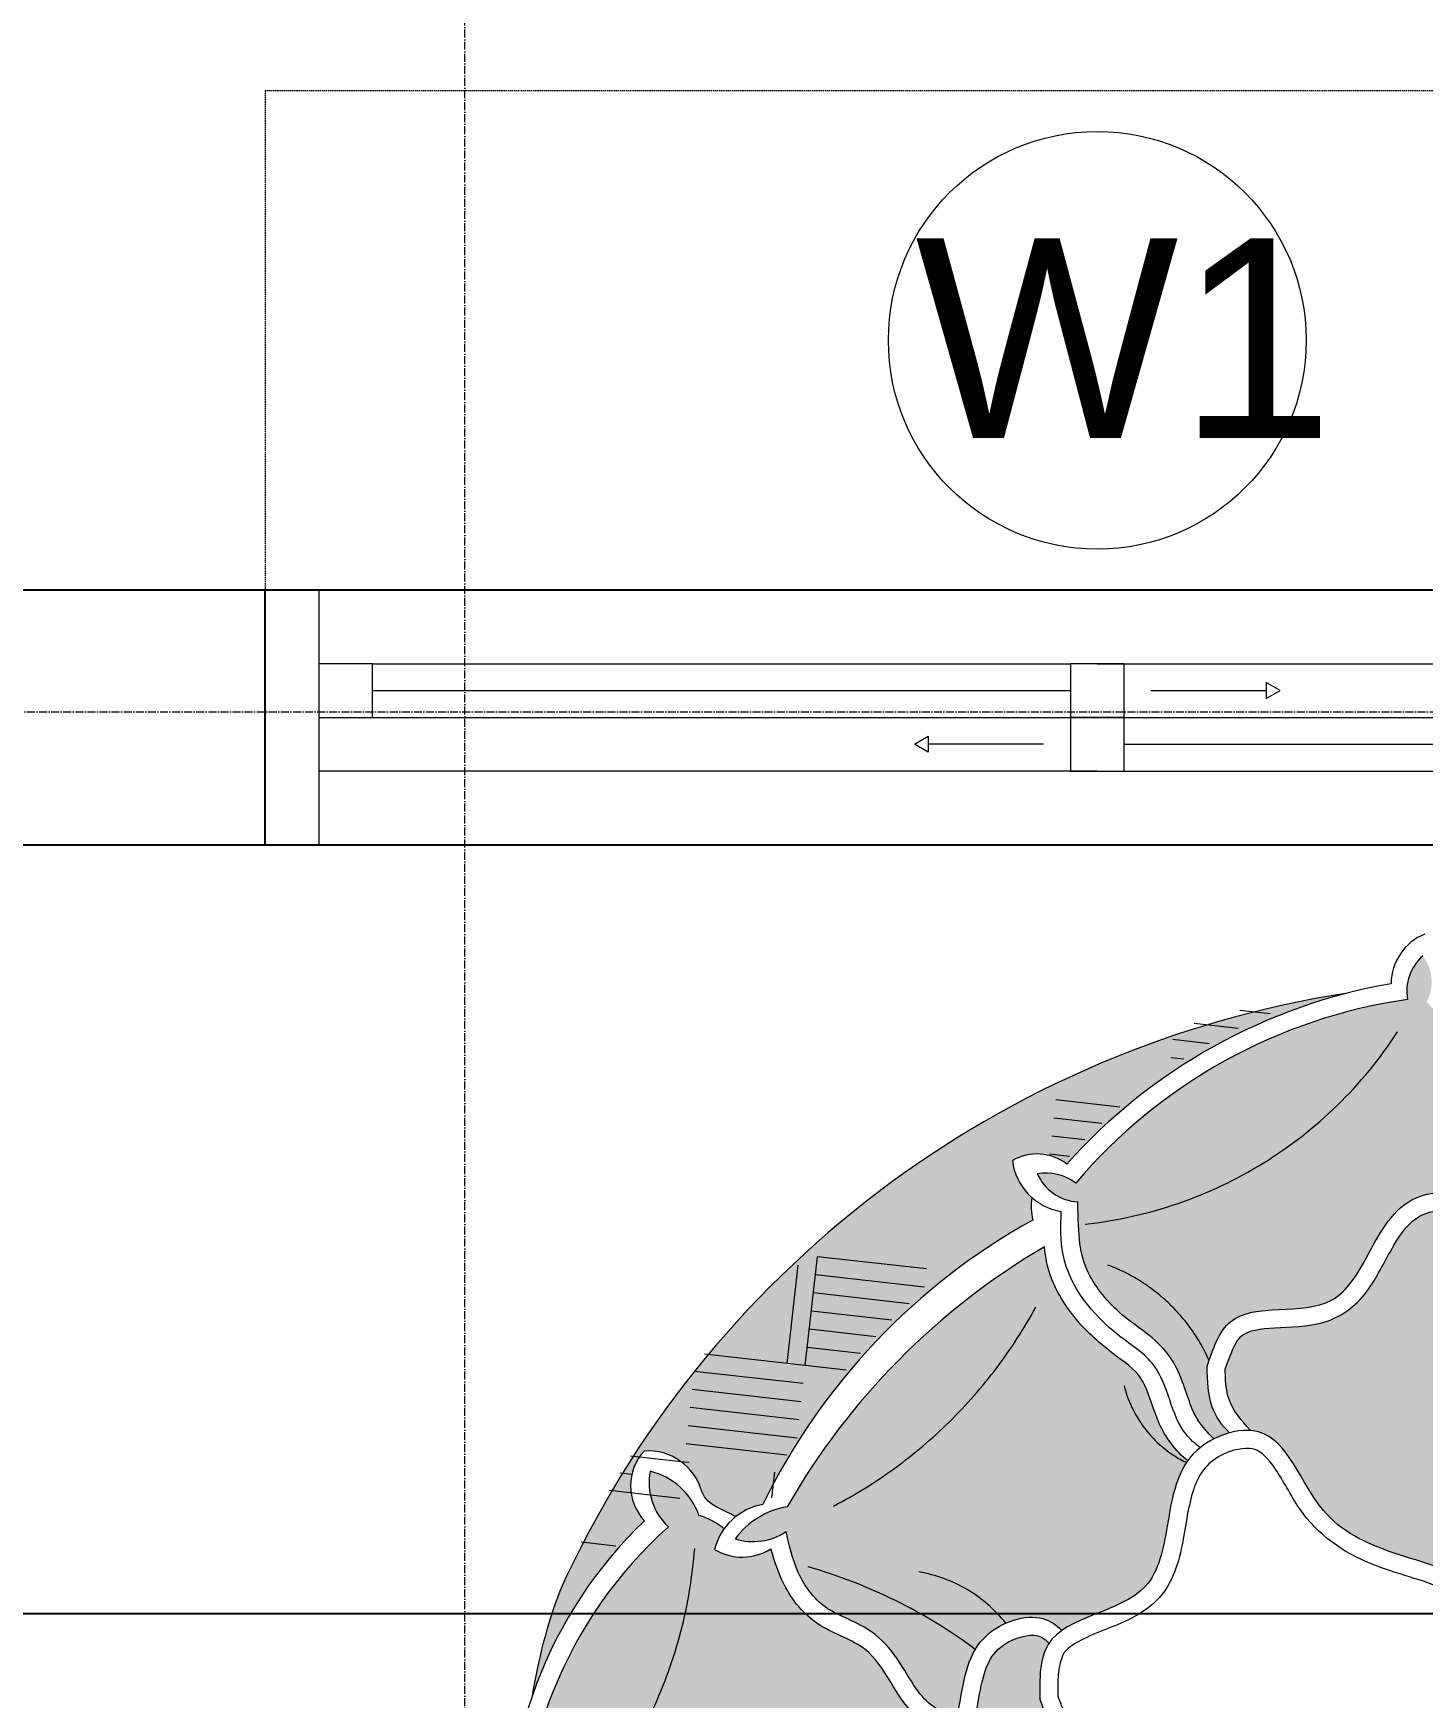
# Model space of a CAD drawing. Header units: millimetres. Extents: x -425671 to 598394, y -194194 to 343585.
# Drawn here: x 49765 to 51017, y 122627 to 124128 of the extents above; entities that cross this region are included whole.
import ezdxf

# ---------------------------------------------------------------- set-up
doc = ezdxf.new("R2010")
doc.units = ezdxf.units.MM
for name, pattern in [('ACAD_ISO10W100', [18, 12, -3, 0, -3]), ('DOT3', [0.06, 0, -0.06]), ('HIDDEN', [9.524999999999999, 6.35, -3.175]), ('HIDDENX2', [19.049999999999997, 12.7, -6.35])]:
    doc.linetypes.add(name, pattern=pattern)
for name, color, linetype, lineweight in [('230mm Wall', 250, 'Continuous', 25), ('Centre line', 30, 'Continuous', 9), ('Furniture', 250, 'Continuous', 5), ('Hidden', 250, 'Continuous', 5), ('S-DIM', 30, 'Continuous', 13), ('TEXT', 30, 'DOT3', 9), ('window', 250, 'Continuous', 13)]:
    doc.layers.add(name, color=color, linetype=linetype, lineweight=lineweight)
doc.styles.get("Standard").update_dxf_attribs({"font": 'arial.ttf'})
doc.dimstyles.new('ISO-25', dxfattribs={"dimtxt": 200, "dimasz": 180, "dimexe": 1.25, "dimexo": 0.625, "dimtad": 1, "dimtxsty": 'Standard', "dimblk": 'DOT', "dimcen": 2.5, "dimadec": 0, "dimazin": 0, "dimtfac": 1, "dimtmove": 0, "dimatfit": 3, "dimfxl": 0, "dimarcsym": 0})

# ---------------------------------------------------------------- blocks, each defined once
blk = doc.blocks.new('Cushion')
at = {"layer": 'Furniture', "ltscale": 0.8}
h = blk.add_hatch(color=256, dxfattribs=at)
h.dxf.hatch_style = 1
h.set_gradient(color1=(223, 171, 93), color2=(215, 143, 80), tint=0.4600000083446503, name='CURVED')
edge = h.paths.add_edge_path()
edge.add_arc((3475801.002543719, 840801.6060762854), 0.05475926233037194, 14.04033281465928, 81.49246440572438, ccw=False)
edge.add_arc((3475801.161771051, 840800.9997789642), 0.6286017344272669, 65.91260383204258, 99.717687765069, ccw=False)
edge.add_arc((3475800.844479252, 840800.5690922079), 1.156901462012611, 60.2631645607645, 117.069407013088)
edge.add_arc((3475800.618272167, 840801.0968125185), 0.5853320513290635, 120.8625154293494, 132.6892271714572)
edge.add_arc((3475800.483668489, 840801.1159253768), 0.4876586753937209, 95.05759937242073, 122.53416636815129, ccw=False)
edge.add_arc((3475800.497410665, 840801.6064224836), 0.05693021137694697, 98.72374629586261, 184.7730301609984, ccw=False)
edge.add_arc((3475800.453817004, 840801.611648909), 0.06186875322062948, -23.11690220970462, 55.59413651770069, ccw=False)
edge.add_spline(control_points=[(3475800.51071805, 840801.5873587144), (3475800.505630242, 840801.568963396), (3475800.516952032, 840801.5590330862), (3475800.522443588, 840801.5421258505)], knot_values=[0.5387524043615451, 0.5387524043615451, 0.5387524043615451, 0.5387524043615451, 0.5525614189464141, 0.5525614189464141, 0.5525614189464141, 0.5525614189464141], degree=3, periodic=0)
edge.add_arc((3475800.522567112, 840801.4753508716), 0.06677509281342871, 60.981880689497075, 90.10598851756703, ccw=False)
edge.add_arc((3475800.866365477, 840800.8827523818), 0.7216394452216389, 80.3560051611679, 115.5644876561517, ccw=False)
edge.add_arc((3475801.04252183, 840801.569542784), 0.06051170028620079, 132.0500150656936, 155.9603112192336, ccw=False)
edge.add_arc((3475801.06661107, 840801.6259535883), 0.06563005480333979, 148.5124885010452, 190.0715202297517, ccw=False)
at = {"layer": 'Furniture', "lineweight": 5, "ltscale": 0.8}
h = blk.add_hatch(dxfattribs=at)
h.set_pattern_fill('AR-PARQ1,_O', color=256, scale=0.0004, angle=45)
h.set_pattern_definition([(135, (3476261.326817591, 840878.8301373713), (-0.1724209175245278, 1.387778780781446e-17), [0.12192, -0.12192]), (135, (3476261.341186, 840878.8445057814), (-0.1724209175245278, 1.387778780781446e-17), [0.12192, -0.12192]), (135, (3476261.35555441, 840878.8588741913), (-0.1724209175245278, 1.387778780781446e-17), [0.12192, -0.12192]), (135, (3476261.36992282, 840878.8732426006), (-0.1724209175245278, 1.387778780781446e-17), [0.12192, -0.12192]), (135, (3476261.384291229, 840878.8876110108), (-0.1724209175245278, 1.387778780781446e-17), [0.12192, -0.12192]), (135, (3476261.39865964, 840878.9019794207), (-0.1724209175245278, 1.387778780781446e-17), [0.12192, -0.12192]), (135, (3476261.413028049, 840878.9163478304), (-0.1724209175245278, 1.387778780781446e-17), [0.12192, -0.12192]), (44.99999999999997, (3476261.240607132, 840878.9163478306), (0.1724209175245278, -1.387778780781446e-17), [0.12192, -0.12192]), (44.99999999999997, (3476261.226238722, 840878.9307162402), (0.1724209175245278, -1.387778780781446e-17), [0.12192, -0.12192]), (44.99999999999997, (3476261.211870312, 840878.9450846501), (0.1724209175245278, -1.387778780781446e-17), [0.12192, -0.12192]), (44.99999999999997, (3476261.197501902, 840878.9594530598), (0.1724209175245278, -1.387778780781446e-17), [0.12192, -0.12192]), (44.99999999999997, (3476261.183133492, 840878.9738214698), (0.1724209175245278, -1.387778780781446e-17), [0.12192, -0.12192]), (44.99999999999997, (3476261.168765083, 840878.9881898793), (0.1724209175245278, -1.387778780781446e-17), [0.12192, -0.12192]), (44.99999999999997, (3476261.154396673, 840879.002558289), (0.1724209175245278, -1.387778780781446e-17), [0.12192, -0.12192])])
edge = h.paths.add_edge_path()
edge.add_arc((3475801.002543719, 840801.6060762854), 0.05475926233037194, 14.04033281465928, 81.49246440572438, ccw=False)
edge.add_arc((3475801.161771051, 840800.9997789642), 0.6286017344272669, 65.91260383204258, 99.717687765069, ccw=False)
edge.add_arc((3475800.844479252, 840800.5690922079), 1.156901462012611, 60.2631645607645, 117.069407013088)
edge.add_arc((3475800.618272167, 840801.0968125185), 0.5853320513290635, 120.8625154293494, 132.6892271714572)
edge.add_arc((3475800.483668489, 840801.1159253768), 0.4876586753937209, 95.05759937242073, 122.53416636815129, ccw=False)
edge.add_arc((3475800.497410665, 840801.6064224836), 0.05693021137694697, 98.72374629586261, 184.7730301609984, ccw=False)
edge.add_arc((3475800.453817004, 840801.611648909), 0.06186875322062948, -23.11690220970462, 55.59413651770069, ccw=False)
edge.add_spline(control_points=[(3475800.51071805, 840801.5873587144), (3475800.505630242, 840801.568963396), (3475800.516952032, 840801.5590330862), (3475800.522443588, 840801.5421258505)], knot_values=[0.5387524043615451, 0.5387524043615451, 0.5387524043615451, 0.5387524043615451, 0.5525614189464141, 0.5525614189464141, 0.5525614189464141, 0.5525614189464141], degree=3, periodic=0)
edge.add_arc((3475800.522567112, 840801.4753508716), 0.06677509281342871, 60.981880689497075, 90.10598851756703, ccw=False)
edge.add_arc((3475800.866365477, 840800.8827523818), 0.7216394452216389, 80.3560051611679, 115.5644876561517, ccw=False)
edge.add_arc((3475801.04252183, 840801.569542784), 0.06051170028620079, 132.0500150656936, 155.9603112192336, ccw=False)
edge.add_arc((3475801.06661107, 840801.6259535883), 0.06563005480333979, 148.5124885010452, 190.0715202297517, ccw=False)
at = {"layer": 'Furniture', "ltscale": 0.8}
h = blk.add_hatch(color=256, dxfattribs=at)
h.dxf.hatch_style = 1
h.set_gradient(color1=(77, 60, 50), color2=(142, 111, 93), one_color=1, tint=0.4600000083446503, name='CURVED')
edge = h.paths.add_edge_path()
edge.add_spline(control_points=[(3475800.559640361, 840801.2009827807), (3475800.551204697, 840801.214398616), (3475800.529357794, 840801.2568964245), (3475800.55842976, 840801.3276591129), (3475800.51579085, 840801.386845068), (3475800.512911313, 840801.4427150446), (3475800.525456636, 840801.4752421036), (3475800.531058925, 840801.4897675173)], knot_values=[0.1462444638288146, 0.1462444638288146, 0.1462444638288146, 0.1462444638288146, 0.1926154791283355, 0.2862306314325767, 0.3416111765052143, 0.3992378454706924, 0.4457364418264175, 0.4457364418264175, 0.4457364418264175, 0.4457364418264175], degree=3, periodic=0)
edge.add_arc((3475800.537473375, 840801.5487741906), 0.05935429773899896, 200.2524235055313, 263.79589838634854, ccw=False)
edge.add_arc((3475800.522567112, 840801.4753508716), 0.06677509281342872, 105.91785811707209, 127.6390574708675, ccw=False)
edge.add_arc((3475800.425126724, 840801.5230151085), 0.08083906380618444, 11.81386905519904, 34.42072398960497)
edge.add_arc((3475800.419806746, 840801.5939266573), 0.07629251035050573, 340.6998017613926, 398.0538043213407)
edge.add_arc((3475800.524264951, 840801.5896110007), 0.06786678005625478, 130.841799778553, 188.2794386242647)
edge.add_arc((3475800.485013448, 840801.0894876472), 0.4911440010406521, 93.25743310273894, 145.7698950610564)
edge.add_arc((3475800.043218736, 840801.3202547703), 0.05785663047686292, 51.86911000421443, 118.3060316580145)
edge.add_arc((3475800.056895692, 840801.3811636845), 0.04230319669103837, 193.6321713034621, 286.3829050451987)
edge.add_spline(control_points=[(3475800.068827529, 840801.3405780745), (3475800.074385682, 840801.3316279731), (3475800.072768281, 840801.3257150428), (3475800.076214078, 840801.3104960492), (3475800.079755384, 840801.3002681726), (3475800.08766319, 840801.2902092702), (3475800.094796819, 840801.2872942184), (3475800.120335574, 840801.2779491242), (3475800.138330506, 840801.2703469034), (3475800.160586034, 840801.2379396319), (3475800.161798081, 840801.2181457835), (3475800.16958735, 840801.1635111127), (3475800.18236208, 840801.1399309149), (3475800.218653181, 840801.1139772227), (3475800.233918742, 840801.1065403157), (3475800.26371323, 840801.083755936), (3475800.275424242, 840801.0656170906), (3475800.29464692, 840801.0368402167), (3475800.304462502, 840801.0162394689), (3475800.328324855, 840800.9935467886)], knot_values=[0.004961123717087179, 0.004961123717087179, 0.004961123717087179, 0.004961123717087179, 0.01171791624914237, 0.01171791624914237, 0.05006691935922963, 0.05006691935922963, 0.0884159224693169, 0.0884159224693169, 0.1267649255794042, 0.1267649255794042, 0.1745773397086596, 0.1745773397086596, 0.280037769056249, 0.280037769056249, 0.3285810830654592, 0.3285810830654592, 0.3771243970746693, 0.3771243970746693, 0.4415783000970779, 0.4415783000970779, 0.4415783000970779, 0.4415783000970779], degree=3, periodic=0)
edge.add_arc((3475800.374059338, 840800.9540978816), 0.0603975096817177, 139.2201354073513, 193.1806797062916)
edge.add_arc((3475800.282059317, 840800.9990013358), 0.06741383814378753, 299.4975292035882, 354.3869349230349)
edge.add_arc((3475800.284438762, 840801.3159881771), 0.329987762095256, 281.3090873459302, 295.1025908519097)
edge.add_spline(control_points=[(3475800.424432893, 840801.0171678851), (3475800.40120892, 840801.0519411669), (3475800.353770667, 840801.0966685107), (3475800.371699605, 840801.1514406411), (3475800.376665241, 840801.1666104455), (3475800.389428317, 840801.1828213609), (3475800.428242609, 840801.2321210136), (3475800.507843087, 840801.1750107128), (3475800.550829523, 840801.1951917023), (3475800.559640361, 840801.2009827807)], knot_values=[0.9242094147595004, 0.9242094147595004, 0.9242094147595004, 0.9242094147595004, 1.008845244444202, 1.041265284754813, 1.041265284754813, 1.041265284754813, 1.081052023990671, 1.162262302569748, 1.184359112055819, 1.184359112055819, 1.184359112055819, 1.184359112055819], degree=3, periodic=0)
h = blk.add_hatch(color=256, dxfattribs=at)
h.dxf.hatch_style = 1
h.set_gradient(color1=(77, 60, 50), color2=(142, 111, 93), one_color=1, tint=0.4600000083446503, name='CURVED')
edge = h.paths.add_edge_path()
edge.add_spline(control_points=[(3475801.390086192, 840801.0827773354), (3475801.388752268, 840801.1159213816), (3475801.394696753, 840801.1461448034), (3475801.422276864, 840801.1994542375), (3475801.440346701, 840801.2204885174), (3475801.455485809, 840801.2549332521), (3475801.455209413, 840801.2671895089), (3475801.449754991, 840801.3025506573), (3475801.445436556, 840801.3214787288), (3475801.454695135, 840801.3632980112), (3475801.466346774, 840801.3780853846), (3475801.479259502, 840801.4039957464), (3475801.483455273, 840801.4177273038), (3475801.487972211, 840801.4522137396), (3475801.484902802, 840801.474393816), (3475801.481254885, 840801.5109266919)], knot_values=[0, 0, 0, 0, 0.08432104486922591, 0.08432104486922591, 0.1624932106821882, 0.1624932106821882, 0.2207499946686446, 0.2207499946686446, 0.2696193115575117, 0.2696193115575117, 0.3184886284463787, 0.3184886284463787, 0.3673579453352457, 0.3673579453352457, 0.4403114748022433, 0.4403114748022433, 0.4403114748022433, 0.4403114748022433], degree=3, periodic=0)
edge.add_arc((3475801.462407013, 840801.554349172), 0.04733660374845441, 293.4636364589771, 359.358628125297)
edge.add_arc((3475801.512659845, 840801.5008864615), 0.05301326750244204, 93.1566085670992, 151.2374744913085)
edge.add_arc((3475801.165672088, 840801.0133016161), 0.5946214043578574, 59.64281416004614, 101.2080632170473)
edge.add_arc((3475800.996970759, 840801.5832974251), 0.05475926233040732, 14.04033281471698, 61.38968960417364)
edge.add_arc((3475801.073499857, 840801.6178970378), 0.0520806075788276, 165.0069286401582, 228.4912697424119)
edge.add_spline(control_points=[(3475801.038984259, 840801.5788962276), (3475801.015735868, 840801.5485163408), (3475801.003505892, 840801.5316964078), (3475800.994976954, 840801.4913408001), (3475800.995412296, 840801.470520978), (3475801.002784242, 840801.4295052101), (3475801.013328874, 840801.4078197823), (3475801.010083752, 840801.3583200362), (3475801.001498735, 840801.3402178129), (3475800.991604053, 840801.3092739187), (3475800.990618257, 840801.2995974154), (3475800.992898461, 840801.2782394689)], knot_values=[0.1519709534746062, 0.1519709534746062, 0.1519709534746062, 0.1519709534746062, 0.2315709567273943, 0.2315709567273943, 0.2972059098634805, 0.2972059098634805, 0.3628408629995667, 0.3628408629995667, 0.4150050387248703, 0.4150050387248703, 0.4671692144501738, 0.4671692144501738, 0.4671692144501738, 0.4671692144501738], degree=3, periodic=0)
edge.add_spline(control_points=[(3475800.992898461, 840801.2782394689), (3475800.999037121, 840801.2769685368), (3475801.005082661, 840801.2750683835), (3475801.010739855, 840801.2726125481)], knot_values=[0.3708721604774573, 0.3708721604774573, 0.3708721604774573, 0.3708721604774573, 0.3882284884874654, 0.3882284884874654, 0.3882284884874654, 0.3882284884874654], degree=3, periodic=0)
edge.add_spline(control_points=[(3475801.010739855, 840801.2726125481), (3475801.009345858, 840801.2844265526), (3475801.010456363, 840801.3102371899), (3475801.027715675, 840801.3331702221), (3475801.037313959, 840801.3459237881), (3475801.039287492, 840801.3472027904), (3475801.041261025, 840801.3484817926), (3475801.04323383, 840801.3497445319)], knot_values=[1.389174740392612, 1.389174740392612, 1.389174740392612, 1.389174740392612, 1.425744671245102, 1.471562104562005, 1.471562104562005, 1.471562104562005, 1.477971220175186, 1.477971220175186, 1.477971220175186, 1.477971220175186], degree=3, periodic=0)
edge.add_spline(control_points=[(3475801.04323383, 840801.3497445319), (3475801.058568815, 840801.3595600423), (3475801.109086076, 840801.3887414428), (3475801.173737403, 840801.2981110148), (3475801.261199489, 840801.3337888924), (3475801.329903829, 840801.3642188278), (3475801.414325803, 840801.2961890968), (3475801.340989979, 840801.2147176036), (3475801.351016144, 840801.1370059687), (3475801.363554531, 840801.0963539599), (3475801.367041041, 840801.0816394753)], knot_values=[1.477971220175186, 1.477971220175186, 1.477971220175186, 1.477971220175186, 1.527790482268245, 1.642560435907896, 1.707772101382381, 1.79039158666113, 1.855536491429625, 1.959045647712635, 2.0398593051936, 2.085151422530728, 2.085151422530728, 2.085151422530728, 2.085151422530728], degree=3, periodic=0)
edge.add_arc((3475801.423402024, 840801.1017150867), 0.05982967952676049, 199.6057453907655, 245.1968286576425)
edge.add_arc((3475801.377730112, 840801.0612661404), 0.02480734225613633, 326.0289397177536, 420.1268396404238)
h = blk.add_hatch(color=256, dxfattribs=at)
h.dxf.hatch_style = 1
h.set_gradient(color1=(77, 60, 50), color2=(142, 111, 93), one_color=1, tint=0.4600000083446503, name='CURVED')
edge = h.paths.add_edge_path()
edge.add_spline(control_points=[(3475800.955013493, 840801.2772392591), (3475800.951344015, 840801.2935364067), (3475800.9517671, 840801.3134425846), (3475800.960838977, 840801.34613663), (3475800.967217165, 840801.3606256775), (3475800.973095755, 840801.3859794666), (3475800.971363725, 840801.3958571706), (3475800.962877269, 840801.4278389896), (3475800.958123544, 840801.4475127851), (3475800.955267558, 840801.4858021002), (3475800.956337714, 840801.5052731812), (3475800.964692641, 840801.5379144751), (3475800.971056851, 840801.5509175847), (3475800.978564832, 840801.562842974)], knot_values=[0.1537753461697402, 0.1537753461697402, 0.1537753461697402, 0.1537753461697402, 0.1972231482553457, 0.1972231482553457, 0.2424753430360853, 0.2424753430360853, 0.2926655917943811, 0.2926655917943811, 0.3428558405526769, 0.3428558405526769, 0.3930460893109727, 0.3930460893109727, 0.430295518524493, 0.430295518524493, 0.430295518524493, 0.430295518524493], degree=3, periodic=0)
edge.add_arc((3475800.866344569, 840800.7802838257), 0.7905644870383763, 81.83932671113574, 111.6622108702561)
edge.add_arc((3475800.531058114, 840801.4373087676), 0.08903559122952272, 60.78123547934229, 105.6202418435659)
edge.add_arc((3475800.562395909, 840801.5607394963), 0.06692837083849024, 214.2663936130166, 264.7819495548185)
edge.add_spline(control_points=[(3475800.556309021, 840801.4940884905), (3475800.545293718, 840801.4710964726), (3475800.541201128, 840801.460351852), (3475800.534423413, 840801.4336200834), (3475800.534073051, 840801.4169288139), (3475800.542067931, 840801.3861930321), (3475800.553488041, 840801.3712057691), (3475800.569824314, 840801.3203440182), (3475800.562369746, 840801.2904496391), (3475800.558989353, 840801.2467008592), (3475800.564008046, 840801.2319535045), (3475800.575638889, 840801.2131249225)], knot_values=[0.1481141665251109, 0.1481141665251109, 0.1481141665251109, 0.1481141665251109, 0.1848446663927666, 0.1848446663927666, 0.2433534911065915, 0.2433534911065915, 0.3018623158204164, 0.3018623158204164, 0.3747342301715652, 0.3747342301715652, 0.4457364418264176, 0.4457364418264176, 0.4457364418264176, 0.4457364418264176], degree=3, periodic=0)
edge.add_spline(control_points=[(3475800.575638889, 840801.2131249225), (3475800.579596418, 840801.2164557434), (3475800.60015696, 840801.2347133325), (3475800.620229841, 840801.2531015025), (3475800.639304322, 840801.2603391712)], knot_values=[1.198047293242864, 1.198047293242864, 1.198047293242864, 1.198047293242864, 1.208405542606401, 1.252499453664132, 1.252499453664132, 1.252499453664132, 1.252499453664132], degree=3, periodic=0)
edge.add_spline(control_points=[(3475800.639304322, 840801.2603391712), (3475800.645519291, 840801.2626973952), (3475800.659653499, 840801.2660513315), (3475800.675708346, 840801.2643206223), (3475800.684013409, 840801.2621360843)], knot_values=[1.252499453664132, 1.252499453664132, 1.252499453664132, 1.252499453664132, 1.266866413267847, 1.283671504577755, 1.283671504577755, 1.283671504577755, 1.283671504577755], degree=3, periodic=0)
edge.add_arc((3475800.527628522, 840801.2623955162), 0.1563851020701514, 359.9049503660534, 401.9872124958252)
edge.add_arc((3475800.527628522, 840801.2623955162), 0.1563851020701513, -0.09504963134327227, 41.98721250059532, ccw=False)
edge.add_spline(control_points=[(3475800.684013409, 840801.2621360843), (3475800.698488952, 840801.2583284831), (3475800.720928072, 840801.2455966858), (3475800.726923193, 840801.2255760073), (3475800.727756689, 840801.2167701431)], knot_values=[1.283671504577755, 1.283671504577755, 1.283671504577755, 1.283671504577755, 1.312962413976038, 1.332678656331056, 1.332678656331056, 1.332678656331056, 1.332678656331056], degree=3, periodic=0)
edge.add_spline(control_points=[(3475800.727756689, 840801.2167701431), (3475800.760102184, 840801.2148315852), (3475800.825782002, 840801.1767460298), (3475800.892510926, 840801.234817079), (3475800.930028388, 840801.2692401789), (3475800.952656489, 840801.2765215398)], knot_values=[0.08548485507635982, 0.08548485507635982, 0.08548485507635982, 0.08548485507635982, 0.1873967493021921, 0.2588620906907049, 0.331405317174833, 0.331405317174833, 0.331405317174833, 0.331405317174833], degree=3, periodic=0)
edge.add_spline(control_points=[(3475800.952656489, 840801.2765215398), (3475800.953437657, 840801.2767729067), (3475800.954223268, 840801.277012286), (3475800.955013493, 840801.2772392591)], knot_values=[0.331405317174833, 0.331405317174833, 0.331405317174833, 0.331405317174833, 0.3339096543821679, 0.3339096543821679, 0.3339096543821679, 0.3339096543821679], degree=3, periodic=0)
h = blk.add_hatch(color=256, dxfattribs=at)
h.dxf.hatch_style = 1
h.set_gradient(color1=(77, 60, 50), color2=(111, 87, 73), one_color=1, tint=0.3600000143051147, name='INVCURVED')
edge = h.paths.add_edge_path()
edge.add_spline(control_points=[(3475801.115881786, 840800.9766605895), (3475801.150910298, 840800.9882193045), (3475801.18730709, 840800.9930073925), (3475801.24791638, 840800.9827760155), (3475801.270838085, 840800.9760904182), (3475801.308765732, 840800.9713641177), (3475801.320577223, 840800.9726485789), (3475801.339260564, 840800.9887897783), (3475801.348511307, 840801.0075248652), (3475801.355127932, 840801.0482907917), (3475801.349466165, 840801.071094122), (3475801.336814013, 840801.117347035), (3475801.330724575, 840801.139213022), (3475801.327850853, 840801.1860288378), (3475801.333208528, 840801.2123363469), (3475801.351212081, 840801.2506342754), (3475801.359705449, 840801.2652887325), (3475801.368348559, 840801.2889680763), (3475801.368958669, 840801.2950166486), (3475801.360373421, 840801.3117701723), (3475801.345705554, 840801.3237393689), (3475801.315969682, 840801.3330119262), (3475801.298434451, 840801.327906869), (3475801.260364964, 840801.3122968199), (3475801.243429081, 840801.3040138321), (3475801.205232464, 840801.2948693901), (3475801.181932942, 840801.2969821846), (3475801.145968923, 840801.3149381405), (3475801.131110376, 840801.3274100474), (3475801.104616589, 840801.3451305206), (3475801.095173642, 840801.349276966), (3475801.079512439, 840801.3477412602), (3475801.066077318, 840801.3406992453), (3475801.051165387, 840801.3310657722)], knot_values=[1.474808282731921, 1.474808282731921, 1.474808282731921, 1.474808282731921, 1.573492563864215, 1.573492563864215, 1.635400736799075, 1.635400736799075, 1.697308909733935, 1.697308909733935, 1.759217082668795, 1.759217082668795, 1.840554113775205, 1.840554113775205, 1.902467140719891, 1.902467140719891, 1.964380167664576, 1.964380167664576, 2.010289586310198, 2.010289586310198, 2.05619900495582, 2.05619900495582, 2.111087303520548, 2.111087303520548, 2.18295138069324, 2.18295138069324, 2.232289284667198, 2.232289284667198, 2.281627188641155, 2.281627188641155, 2.330857829014999, 2.330857829014999, 2.380088469388843, 2.380088469388843, 2.429319109762687, 2.429319109762687, 2.429319109762687, 2.429319109762687], degree=3, periodic=0)
edge.add_spline(control_points=[(3475801.051165387, 840801.3310657722), (3475801.04856688, 840801.3276016577), (3475801.046084154, 840801.3242465813), (3475801.031957869, 840801.3040177681), (3475801.02851097, 840801.2926780337), (3475801.030602063, 840801.2599957914)], knot_values=[1.389174740392612, 1.389174740392612, 1.389174740392612, 1.389174740392612, 1.401839266265747, 1.401839266265747, 1.468141547899059, 1.468141547899059, 1.468141547899059, 1.468141547899059], degree=3, periodic=0)
edge.add_spline(control_points=[(3475801.030602063, 840801.2599957914), (3475801.032825319, 840801.2579293689), (3475801.058815346, 840801.2292219226), (3475801.022290711, 840801.1438054943), (3475801.06668484, 840801.053550312), (3475801.105312503, 840801.005933647), (3475801.115881786, 840800.9766605895)], knot_values=[0.4113764781072309, 0.4113764781072309, 0.4113764781072309, 0.4113764781072309, 0.420796807477285, 0.5342322969219699, 0.6227958319691245, 0.7155453555384577, 0.7155453555384577, 0.7155453555384577, 0.7155453555384577], degree=3, periodic=0)
h = blk.add_hatch(color=256, dxfattribs=at)
h.dxf.hatch_style = 1
h.set_gradient(color1=(77, 60, 50), color2=(111, 87, 73), one_color=1, tint=0.3600000143051147, name='INVCURVED')
edge = h.paths.add_edge_path()
edge.add_spline(control_points=[(3475800.733817163, 840800.8940771912), (3475800.736394031, 840800.9196258668), (3475800.746956127, 840801.0039703065), (3475800.630863342, 840801.0806934095), (3475800.655447818, 840801.1557979241), (3475800.660889651, 840801.1724224846), (3475800.674876682, 840801.1901879963), (3475800.689250561, 840801.20844486), (3475800.707190182, 840801.2144892492), (3475800.70767552, 840801.2146433013)], knot_values=[1.311946560192693, 1.311946560192693, 1.311946560192693, 1.311946560192693, 1.385843614276932, 1.562470900290952, 1.612682139180704, 1.612682139180704, 1.612682139180704, 1.674302712421114, 1.676006992712969, 1.676006992712969, 1.676006992712969, 1.676006992712969], degree=3, periodic=0)
edge.add_spline(control_points=[(3475800.70767552, 840801.2146433013), (3475800.706822111, 840801.2238618686), (3475800.705129831, 840801.2275994404), (3475800.692600136, 840801.2389470182), (3475800.676021258, 840801.2449881344), (3475800.64398463, 840801.2446680105), (3475800.628293783, 840801.2329275548), (3475800.595941235, 840801.2043158022), (3475800.582559751, 840801.1912109718), (3475800.549050664, 840801.1712919788), (3475800.526360804, 840801.1670182726), (3475800.487463752, 840801.1730753483), (3475800.469731127, 840801.1799230552), (3475800.439723774, 840801.1877271777), (3475800.430028832, 840801.188449766), (3475800.415722372, 840801.1816945466), (3475800.405420306, 840801.1707585976), (3475800.394572579, 840801.1570213913)], knot_values=[1.043562253823318, 1.043562253823318, 1.043562253823318, 1.043562253823318, 1.068087812767535, 1.068087812767535, 1.104970279301436, 1.104970279301436, 1.159113100164682, 1.159113100164682, 1.193504828941188, 1.193504828941188, 1.227896557717693, 1.227896557717693, 1.262242800334975, 1.262242800334975, 1.296589042952257, 1.296589042952257, 1.330935285569539, 1.330935285569539, 1.330935285569539, 1.330935285569539], degree=3, periodic=0)
edge.add_spline(control_points=[(3475800.394572579, 840801.1570213913), (3475800.390576835, 840801.1447489528), (3475800.387422628, 840801.1336565644), (3475800.385936584, 840801.1101004091), (3475800.392338423, 840801.0962084039), (3475800.415163884, 840801.0624175998), (3475800.430562642, 840801.0446850329), (3475800.456383882, 840801.004518178), (3475800.465390676, 840800.979511729), (3475800.466961646, 840800.9175886335), (3475800.457666315, 840800.8818314467), (3475800.465819132, 840800.8410870252), (3475800.471409257, 840800.8300789332), (3475800.491234926, 840800.8115413288), (3475800.502043242, 840800.8068873616), (3475800.522281518, 840800.8085924356), (3475800.538064262, 840800.8179457145), (3475800.579430554, 840800.849346915), (3475800.606623405, 840800.8690766605), (3475800.666035271, 840800.8888616934), (3475800.701425047, 840800.8899721176), (3475800.733817163, 840800.8940771912)], knot_values=[0.5693516790064053, 0.5693516790064053, 0.5693516790064053, 0.5693516790064053, 0.5960604497466027, 0.5960604497466027, 0.6422022634816896, 0.6422022634816896, 0.6867241040971825, 0.6867241040971825, 0.7312459447126755, 0.7312459447126755, 0.8036634649339622, 0.8036634649339622, 0.8394215891768191, 0.8394215891768191, 0.8751797134196759, 0.8751797134196759, 0.9183787403964943, 0.9183787403964943, 0.9786118336452262, 0.9786118336452262, 1.038844926893958, 1.038844926893958, 1.038844926893958, 1.038844926893958], degree=3, periodic=0)
h = blk.add_hatch(color=256, dxfattribs=at)
h.dxf.hatch_style = 1
h.set_gradient(color1=(7, 8, 7), color2=(0, 0, 0), one_color=1, name='INVCURVED')
edge = h.paths.add_edge_path()
edge.add_spline(control_points=[(3475801.450238212, 840801.202267328), (3475801.441502284, 840801.1889568685), (3475801.416847625, 840801.1539833032), (3475801.408189881, 840801.111137766), (3475801.40268416, 840801.0838909928)], knot_values=[0, 0, 0, 0, 0.04685953863704084, 0.1287103344603137, 0.1287103344603137, 0.1287103344603137, 0.1287103344603137], degree=3, periodic=0)
edge.add_arc((3475801.37156323, 840801.0569253666), 0.04117835914062248, -38.41272192518892, 40.90823578006689, ccw=False)
edge.add_arc((3475801.413873478, 840801.0776417884), 0.0473784663276177, 207.0523596597661, 257.7598184193748, ccw=False)
edge.add_spline(control_points=[(3475801.371678629, 840801.0560938464), (3475801.372870045, 840801.045497841), (3475801.373278887, 840801.0111649656), (3475801.335421669, 840800.9296699158), (3475801.226940847, 840800.9746833298), (3475801.159269603, 840800.9696766514), (3475801.126295698, 840800.9590538216), (3475801.121238797, 840800.957365817)], knot_values=[2.111172975191505, 2.111172975191505, 2.111172975191505, 2.111172975191505, 2.143232908780736, 2.213458277248531, 2.334235129295382, 2.41560747285833, 2.43023556679096, 2.43023556679096, 2.43023556679096, 2.43023556679096], degree=3, periodic=0)
edge.add_spline(control_points=[(3475801.121238797, 840800.957365817), (3475801.121300052, 840800.9570498884), (3475801.126356896, 840800.9304069857), (3475801.117391117, 840800.8461875693), (3475800.988946537, 840800.8544844597), (3475800.892446231, 840800.8133810407), (3475800.815949137, 840800.7339284188), (3475800.732855983, 840800.7944461127), (3475800.73014944, 840800.8452599214), (3475800.73213803, 840800.8748584485)], knot_values=[0.735157354812675, 0.735157354812675, 0.735157354812675, 0.735157354812675, 0.7360827694696742, 0.8130426185268845, 0.9454017432410943, 1.034577541313374, 1.148128484079426, 1.208641513911873, 1.293515745824151, 1.293515745824151, 1.293515745824151, 1.293515745824151], degree=3, periodic=0)
edge.add_spline(control_points=[(3475800.73213803, 840800.8748584485), (3475800.711780188, 840800.871433259), (3475800.657947682, 840800.8687984109), (3475800.587959135, 840800.8389874315), (3475800.518156028, 840800.766487425), (3475800.439602798, 840800.8236986395), (3475800.439771387, 840800.9011227457), (3475800.450344176, 840800.963335907), (3475800.438252393, 840800.9929828055), (3475800.434978467, 840800.9994133079)], knot_values=[0.5693516790064053, 0.5693516790064053, 0.5693516790064053, 0.5693516790064053, 0.6104203621203302, 0.6679987655248332, 0.7413155412742704, 0.7803871696559984, 0.8412106647327778, 0.894801778097985, 0.9100013601453977, 0.9100013601453977, 0.9100013601453977, 0.9100013601453977], degree=3, periodic=0)
edge.add_arc((3475800.252665725, 840801.6139665019), 0.6410254008850996, 279.2525927780092, 286.52346425965857, ccw=False)
edge.add_arc((3475800.301161093, 840800.98444222), 0.05466478795521276, 280.63775312495244, 356.68522726235784, ccw=False)
edge.add_arc((3475800.349290726, 840800.95918405), 0.04751116794711975, 137.4893357642962, 216.8102934695701, ccw=False)
edge.add_spline(control_points=[(3475800.314267794, 840800.9912886493), (3475800.298063255, 840801.0060980254), (3475800.272929297, 840801.0290680244), (3475800.245322444, 840801.0804933606), (3475800.205786669, 840801.0962428346), (3475800.184628622, 840801.1145447117), (3475800.18113057, 840801.1179696595)], knot_values=[0, 0, 0, 0, 0.06551284254485118, 0.1016133243580179, 0.1706088476637564, 0.1852928695685593, 0.1852928695685593, 0.1852928695685593, 0.1852928695685593], degree=3, periodic=0)
edge.add_arc((3475800.523591691, 840800.9448088759), 0.3837502788904705, 153.177181452952, 242.7822619363309)
edge.add_arc((3475800.844630534, 840801.4464309963), 0.9782725475546321, 239.4969336090493, 300.5030663909507)
edge.add_arc((3475801.165669377, 840800.9448088758), 0.3837502788904927, 297.2177380636728, 402.1366437425473)
at = {"layer": 'Furniture', "lineweight": 18}
for centre, radius, start, end in [((3475800.844479252, 840800.5690922079), 1.156901462012623, 60.26317370417193, 117.0694103352125), ((3475800.618272166, 840801.0968125181), 0.5853320513290803, 120.8625092179514, 132.689221205393)]:
    blk.add_arc(centre, radius, start, end, dxfattribs=at)
at = {"layer": 'Furniture', "ltscale": 0.8}
for centre, radius, start, end in [((3475800.497410665, 840801.6064224832), 0.05693021137694482, 98.72374674805263, 184.773029809196), ((3475800.453817004, 840801.611648909), 0.06186875322061038, 336.883095749064, 55.59412797370383), ((3475801.066611069, 840801.6259535878), 0.06563005480336694, 148.5124905527153, 222.0495908553197), ((3475801.002543719, 840801.6060762854), 0.05475926233037581, 14.04033181638148, 81.49247061537739), ((3475800.52426495, 840801.5896110003), 0.06786678005625472, 130.8418038819788, 188.2794391281502), ((3475800.419806746, 840801.5939266569), 0.07629251035053271, 340.699802787097, 38.05380143347758), ((3475801.073499857, 840801.6178970378), 0.05208060757882893, 165.0069282494906, 228.4912755302686), ((3475800.996970759, 840801.5832974251), 0.05475926233037581, 14.04033181638148, 61.38968262648741), ((3475801.042521829, 840801.5695427835), 0.0605117002862003, 132.0500157281681, 155.9603085660329), ((3475801.161771051, 840800.9997789642), 0.6286017344272634, 61.37719710888653, 99.71768328647335), ((3475800.483668489, 840801.1159253763), 0.4876586753937089, 95.05760896720048, 146.6565051616702), ((3475800.866365477, 840800.8827523814), 0.7216394452216508, 80.35600070006315, 115.564490822237), ((3475801.165672087, 840801.0133016156), 0.5946214043578659, 59.64281174133511, 101.2080650202894), ((3475800.485013447, 840801.0894876467), 0.4911440010406583, 93.25743046707198, 145.7698993423963), ((3475800.425126724, 840801.5230151085), 0.08083906380618841, 11.81386792626522, 34.42072153643268), ((3475800.866344569, 840800.7802838252), 0.7905644870383862, 81.83931958968896, 111.6622093442576), ((3475801.509878275, 840801.513109215), 0.06071031246652519, 73.98097293014929, 140.7014538427628), ((3475800.522567112, 840801.4753508714), 0.06677509281343415, 60.98188963901837, 127.6390549566973), ((3475801.512659845, 840801.5008864615), 0.0530132675024285, 93.15660783294372, 151.2374760909384), ((3475800.537473375, 840801.5487741906), 0.05935429773901417, 200.2524205410572, 263.7959009047134), ((3475800.562395909, 840801.5607394963), 0.0669283708384921, 214.2663891647213, 264.7819536896173), ((3475800.531058114, 840801.4373087676), 0.08903559122952381, 60.78124234479837, 105.6202374182254)]:
    blk.add_arc(centre, radius, start, end, dxfattribs=at)
at = {"layer": 'Furniture', "linetype": 'HIDDENX2', "lineweight": 5, "ltscale": 0.8}
for centre, radius, start, end in [((3475800.08368956, 840801.896873193), 0.5204409247812137, 275.9351314593261, 317.1439439501953), ((3475801.284439751, 840801.9570629302), 0.476452386030591, 237.7064077887757, 288.4504040145247), ((3475800.718132698, 840802.0154636796), 0.541928062038682, 259.0741520324828, 292.931977956631), ((3475800.849544003, 840801.4001790135), 0.2001484098657995, 345.4049646763734, 30.86876729577981), ((3475800.083847682, 840801.1139985723), 0.5744106980134964, 14.75974846932731, 35.55991492216503), ((3475801.070766813, 840801.3326388245), 0.1307639025950469, 155.5879896382986, 205.4136109697687), ((3475800.527628522, 840801.2623955162), 0.1563851020701516, 359.9049487456628, 41.92117166923351)]:
    blk.add_arc(centre, radius, start, end, dxfattribs=at)
at = {"layer": 'Furniture', "ltscale": 0.8}
blk.add_open_spline([(3475800.522443587, 840801.54212585), (3475800.516952032, 840801.5590330857), (3475800.505630242, 840801.5689633955), (3475800.510718049, 840801.587358714)], degree=3, dxfattribs=at)
for points, knots in [([(3475800.974890867, 840801.2800940421), (3475800.973097296, 840801.2872443139), (3475800.967160958, 840801.3218285065), (3475801.002025911, 840801.3728245005), (3475800.97342346, 840801.4517793027), (3475800.972763425, 840801.5287128796), (3475801.007378885, 840801.5695975313), (3475801.017876458, 840801.5819963161)], [0.1519709534746061, 0.1519709534746061, 0.1519709534746061, 0.1519709534746061, 0.1740226379363075, 0.2587384310619292, 0.3088543223901831, 0.4191582316546764, 0.4671692144501737, 0.4671692144501737, 0.4671692144501737, 0.4671692144501737]), ([(3475800.992898461, 840801.2782394685), (3475800.990618257, 840801.2995974149), (3475800.991604053, 840801.3092739187), (3475801.001498735, 840801.3402178129), (3475801.010083752, 840801.3583200362), (3475801.013328874, 840801.4078197823), (3475801.002784242, 840801.4295052101), (3475800.995412296, 840801.470520978), (3475800.994976954, 840801.4913408001), (3475801.003505892, 840801.5316964074), (3475801.015735867, 840801.5485163403), (3475801.038984259, 840801.5788962276)], [0.1519709534746061, 0.1519709534746061, 0.1519709534746061, 0.1519709534746061, 0.2041351291999096, 0.2041351291999096, 0.2562993049252131, 0.2562993049252131, 0.3219342580612994, 0.3219342580612994, 0.3875692111973856, 0.3875692111973856, 0.4671692144501737, 0.4671692144501737, 0.4671692144501737, 0.4671692144501737]), ([(3475800.955013493, 840801.2772392591), (3475800.951344015, 840801.2935364067), (3475800.9517671, 840801.3134425841), (3475800.960838976, 840801.3461366296), (3475800.967217165, 840801.3606256775), (3475800.973095755, 840801.3859794666), (3475800.971363725, 840801.3958571706), (3475800.962877269, 840801.4278389896), (3475800.958123543, 840801.4475127846), (3475800.955267558, 840801.4858021002), (3475800.956337714, 840801.5052731812), (3475800.964692641, 840801.5379144751), (3475800.971056851, 840801.5509175842), (3475800.978564832, 840801.5628429735)], [0.1537753461697402, 0.1537753461697402, 0.1537753461697402, 0.1537753461697402, 0.1972231482553457, 0.1972231482553457, 0.2424753430360853, 0.2424753430360853, 0.2926655917943811, 0.2926655917943811, 0.3428558405526769, 0.3428558405526769, 0.3930460893109727, 0.3930460893109727, 0.430295518524493, 0.430295518524493, 0.430295518524493, 0.430295518524493]), ([(3475800.559640361, 840801.2009827807), (3475800.551204697, 840801.214398616), (3475800.529357794, 840801.2568964245), (3475800.55842976, 840801.3276591124), (3475800.51579085, 840801.386845068), (3475800.512911313, 840801.4427150441), (3475800.525456635, 840801.4752421031), (3475800.531058925, 840801.4897675173)], [0.1462444638288146, 0.1462444638288146, 0.1462444638288146, 0.1462444638288146, 0.1926154791283355, 0.2862306314325767, 0.3416111765052143, 0.3992378454706924, 0.4457364418264175, 0.4457364418264175, 0.4457364418264175, 0.4457364418264175]), ([(3475800.576571469, 840801.2116287925), (3475800.564276997, 840801.2311815646), (3475800.558945423, 840801.2461323256), (3475800.562369745, 840801.2904496386), (3475800.569824314, 840801.3203440182), (3475800.553488041, 840801.3712057691), (3475800.542067931, 840801.3861930321), (3475800.534073051, 840801.4169288139), (3475800.534423413, 840801.4336200834), (3475800.541201128, 840801.460351852), (3475800.545293717, 840801.4710964721), (3475800.55630902, 840801.49408849)], [0.1462444638288146, 0.1462444638288146, 0.1462444638288146, 0.1462444638288146, 0.2191163781799634, 0.2191163781799634, 0.2919882925311121, 0.2919882925311121, 0.350497117244937, 0.350497117244937, 0.4090059419587619, 0.4090059419587619, 0.4457364418264175, 0.4457364418264175, 0.4457364418264175, 0.4457364418264175]), ([(3475801.010739855, 840801.2726125476), (3475801.009345858, 840801.2844265526), (3475801.010456363, 840801.3102371894), (3475801.027715675, 840801.3331702221), (3475801.037313959, 840801.3459237881), (3475801.054628136, 840801.3571447142), (3475801.107282959, 840801.3912691128), (3475801.173737403, 840801.2981110148), (3475801.261199489, 840801.3337888919), (3475801.329903829, 840801.3642188278), (3475801.414325803, 840801.2961890968), (3475801.340989979, 840801.2147176036), (3475801.353552279, 840801.1173486788), (3475801.385381959, 840801.0372191884), (3475801.335421669, 840800.9296699158), (3475801.226940847, 840800.9746833298), (3475801.159269603, 840800.969676651), (3475801.126295698, 840800.9590538216), (3475801.121238797, 840800.9573658166)], [1.389174740392612, 1.389174740392612, 1.389174740392612, 1.389174740392612, 1.425744671245102, 1.471562104562005, 1.471562104562005, 1.471562104562005, 1.527790482268245, 1.642560435907896, 1.707772101382381, 1.79039158666113, 1.855536491429625, 1.959045647712635, 2.0398593051936, 2.143232908780736, 2.213458277248531, 2.334235129295382, 2.41560747285833, 2.43023556679096, 2.43023556679096, 2.43023556679096, 2.43023556679096]), ([(3475801.051165387, 840801.3310657722), (3475801.066077318, 840801.3406992453), (3475801.079512439, 840801.3477412602), (3475801.095173642, 840801.349276966), (3475801.104616589, 840801.3451305206), (3475801.131110376, 840801.327410047), (3475801.145968923, 840801.31493814), (3475801.181932942, 840801.2969821846), (3475801.205232464, 840801.2948693901), (3475801.243429081, 840801.3040138317), (3475801.260364964, 840801.3122968199), (3475801.298434451, 840801.327906869), (3475801.315969682, 840801.3330119262), (3475801.345705554, 840801.3237393689), (3475801.360373421, 840801.3117701723), (3475801.368958669, 840801.2950166486), (3475801.368348559, 840801.2889680763), (3475801.359705449, 840801.2652887325), (3475801.351212081, 840801.2506342749), (3475801.333208528, 840801.2123363469), (3475801.327850853, 840801.1860288378), (3475801.330724575, 840801.139213022), (3475801.336814013, 840801.117347035), (3475801.349466165, 840801.071094122), (3475801.355127932, 840801.0482907917), (3475801.348511306, 840801.0075248647), (3475801.339260564, 840800.9887897779), (3475801.320577223, 840800.9726485785), (3475801.308765732, 840800.9713641177), (3475801.270838085, 840800.9760904182), (3475801.24791638, 840800.9827760155), (3475801.18730709, 840800.9930073925), (3475801.150910298, 840800.9882193045), (3475801.115881786, 840800.9766605895)], [1.474808282731921, 1.474808282731921, 1.474808282731921, 1.474808282731921, 1.524038923105765, 1.524038923105765, 1.573269563479609, 1.573269563479609, 1.622500203853453, 1.622500203853453, 1.671838107827411, 1.671838107827411, 1.721176011801369, 1.721176011801369, 1.79304008897406, 1.79304008897406, 1.847928387538788, 1.847928387538788, 1.89383780618441, 1.89383780618441, 1.939747224830032, 1.939747224830032, 2.001660251774718, 2.001660251774718, 2.063573278719403, 2.063573278719403, 2.144910309825813, 2.144910309825813, 2.206818482760673, 2.206818482760673, 2.268726655695533, 2.268726655695533, 2.330634828630394, 2.330634828630394, 2.429319109762687, 2.429319109762687, 2.429319109762687, 2.429319109762687]), ([(3475801.030602063, 840801.2599957914), (3475801.028510969, 840801.2926780332), (3475801.031957868, 840801.3040177677), (3475801.046084154, 840801.3242465813), (3475801.04856688, 840801.3276016577), (3475801.051165387, 840801.3310657722)], [1.389174740392612, 1.389174740392612, 1.389174740392612, 1.389174740392612, 1.455477022025924, 1.455477022025924, 1.468141547899059, 1.468141547899059, 1.468141547899059, 1.468141547899059]), ([(3475800.73213803, 840800.8748584485), (3475800.711780188, 840800.871433259), (3475800.657947681, 840800.8687984104), (3475800.587959135, 840800.8389874315), (3475800.518156027, 840800.7664874245), (3475800.439602798, 840800.823698639), (3475800.439771386, 840800.9011227452), (3475800.458406995, 840801.0107797132), (3475800.349266427, 840801.0829082534), (3475800.371699604, 840801.1514406407), (3475800.376665241, 840801.1666104455), (3475800.389428317, 840801.1828213609), (3475800.428242609, 840801.2321210136), (3475800.521219676, 840801.1654135206), (3475800.592474785, 840801.227423496), (3475800.647671772, 840801.2784093758), (3475800.718872278, 840801.2524619966), (3475800.726923193, 840801.2255760068), (3475800.727756689, 840801.2167701427)], [0.5693516790064053, 0.5693516790064053, 0.5693516790064053, 0.5693516790064053, 0.6104203621203302, 0.6679987655248332, 0.7413155412742704, 0.7803871696559984, 0.8412106647327778, 0.894801778097985, 1.008845244444202, 1.041265284754813, 1.041265284754813, 1.041265284754813, 1.081052023990671, 1.162262302569748, 1.208405542606401, 1.266866413267847, 1.312962413976038, 1.332678656331056, 1.332678656331056, 1.332678656331056, 1.332678656331056]), ([(3475800.678796683, 840801.1628335074), (3475800.692641359, 840801.1803748204), (3475800.704749007, 840801.1930862367), (3475800.724293694, 840801.1985490709), (3475800.742296157, 840801.1947854479), (3475800.784841569, 840801.1819380561), (3475800.809273255, 840801.173302197), (3475800.86159422, 840801.1823831766), (3475800.881091912, 840801.1985929344), (3475800.915367351, 840801.2286211553), (3475800.930572143, 840801.2430686402), (3475800.960459874, 840801.2600541012), (3475800.975717394, 840801.2623792291), (3475801.006296101, 840801.2540424085), (3475801.017147273, 840801.2467437584), (3475801.025372467, 840801.2339353656), (3475801.02678898, 840801.2236813195), (3475801.024434639, 840801.1944106058), (3475801.020808451, 840801.1766946287), (3475801.01632047, 840801.1233466023), (3475801.027216752, 840801.0885700581), (3475801.058510424, 840801.0333129243), (3475801.077454079, 840801.0102832308), (3475801.099153182, 840800.968346133), (3475801.104565803, 840800.948200259), (3475801.102453141, 840800.9106918469), (3475801.097559634, 840800.8970379842), (3475801.082929962, 840800.8821320909), (3475801.070104995, 840800.8768303532), (3475801.035495676, 840800.8700553309), (3475801.014643739, 840800.8686115263), (3475800.958781886, 840800.8612797387), (3475800.926565788, 840800.8505992803), (3475800.867987382, 840800.8133619915), (3475800.840352453, 840800.7870906986), (3475800.806137847, 840800.7749083667), (3475800.796136903, 840800.7763403179), (3475800.770004401, 840800.7937891171), (3475800.760218645, 840800.8070931061), (3475800.751210948, 840800.8372275812), (3475800.750802575, 840800.8555872508), (3475800.754139803, 840800.90209077), (3475800.760214814, 840800.9312538349), (3475800.749647548, 840800.9930698636), (3475800.730486993, 840801.0200718159), (3475800.694834158, 840801.0671025042), (3475800.678232294, 840801.0888065245), (3475800.668423885, 840801.1214317573), (3475800.669970693, 840801.1340036246), (3475800.67644866, 840801.1555718423), (3475800.677598279, 840801.159156119), (3475800.678796683, 840801.1628335074)], [0.003241402521235405, 0.003241402521235405, 0.003241402521235405, 0.003241402521235405, 0.06502745821800898, 0.06502745821800898, 0.1268135139147826, 0.1268135139147826, 0.1885995696115562, 0.1885995696115562, 0.2503856253083298, 0.2503856253083298, 0.3121716810051033, 0.3121716810051033, 0.3762018154060962, 0.3762018154060962, 0.4237964847876017, 0.4237964847876017, 0.4713911541691073, 0.4713911541691073, 0.5189858235506127, 0.5189858235506127, 0.6065600897430401, 0.6065600897430401, 0.6941343559354675, 0.6941343559354675, 0.7645854670012822, 0.7645854670012822, 0.8202189865849079, 0.8202189865849079, 0.8758525061685336, 0.8758525061685336, 0.9314860257521593, 0.9314860257521593, 1.024617984519197, 1.024617984519197, 1.117749943286235, 1.117749943286235, 1.1768915136367, 1.1768915136367, 1.236033083987165, 1.236033083987165, 1.295174654337631, 1.295174654337631, 1.37653287063523, 1.37653287063523, 1.457891086932829, 1.457891086932829, 1.539249303230429, 1.539249303230429, 1.597991342156938, 1.597991342156938, 1.609266863933101, 1.609266863933101, 1.609266863933101, 1.609266863933101]), ([(3475800.394572579, 840801.1570213913), (3475800.405420305, 840801.1707585971), (3475800.415722372, 840801.1816945461), (3475800.430028832, 840801.1884497656), (3475800.439723774, 840801.1877271777), (3475800.469731126, 840801.1799230548), (3475800.487463752, 840801.1730753478), (3475800.526360804, 840801.1670182726), (3475800.549050664, 840801.1712919788), (3475800.582559751, 840801.1912109713), (3475800.595941235, 840801.2043158022), (3475800.628293783, 840801.2329275548), (3475800.64398463, 840801.2446680105), (3475800.676021257, 840801.2449881339), (3475800.692600136, 840801.2389470182), (3475800.705129831, 840801.2275994404), (3475800.706822111, 840801.2238618681), (3475800.707675519, 840801.2146433009)], [1.043562253823319, 1.043562253823319, 1.043562253823319, 1.043562253823319, 1.0779084964406, 1.0779084964406, 1.112254739057882, 1.112254739057882, 1.146600981675164, 1.146600981675164, 1.18099271045167, 1.18099271045167, 1.215384439228175, 1.215384439228175, 1.269527260091421, 1.269527260091421, 1.306409726625322, 1.306409726625322, 1.330935285569539, 1.330935285569539, 1.330935285569539, 1.330935285569539])]:
    blk.add_open_spline(points, degree=3, knots=knots, dxfattribs=at)
blk.add_spline([(3475800.66088965, 840801.1724224841), (3475800.706227136, 840801.2141550547), (3475800.830877287, 840801.1973626083), (3475800.891834676, 840801.2346653122), (3475800.970251532, 840801.2799284101), (3475801.036533443, 840801.2534038672), (3475801.038593349, 840801.1399870828), (3475801.068754918, 840801.056717764), (3475801.121419038, 840800.9564161152), (3475801.108784412, 840800.8805004742), (3475800.981619125, 840800.8437863394), (3475800.8993635, 840800.8093431221), (3475800.798291844, 840800.7575904704), (3475800.748287007, 840800.7916689536), (3475800.732907812, 840800.8846067893), (3475800.733291617, 840800.9676062983), (3475800.650059193, 840801.1233932102), (3475800.66088965, 840801.1724224841)], degree=3, dxfattribs=at)
blk = doc.blocks.new('WINODO1')
at = {"layer": 'window', "linetype": 'Continuous'}
for p, q in [((2471212539.718373, 936769700.0654564), (2471212491.331166, 936769700.0654564)), ((2471212491.331166, 936769700.0654564), (2471212491.331166, 936769470.0654564)), ((2471212539.718373, 936769700.0654564), (2471212539.718373, 936769470.0654564)), ((2471213991.331166, 936769700.0654564), (2471213942.943959, 936769700.0654564)), ((2471213942.943959, 936769700.0654564), (2471213942.943959, 936769470.0654564)), ((2471213991.331166, 936769700.0654564), (2471213991.331166, 936769470.0654564)), ((2471212539.718373, 936769470.0654564), (2471212491.331166, 936769470.0654564)), ((2471213991.331166, 936769470.0654564), (2471213942.943959, 936769470.0654564))]:
    blk.add_line(p, q, dxfattribs=at)
at = {"layer": 'window'}
for p, q in [((2471212539.718373, 936769700.0654564), (2471213942.943959, 936769700.0654564)), ((2471212588.10558, 936769633.4524803), (2471213217.138051, 936769633.4524803)), ((2471213241.331166, 936769633.4524803), (2471213942.943959, 936769633.4524803)), ((2471213289.718373, 936769609.2589989), (2471213393.646107, 936769609.2589989)), ((2471212588.10558, 936769585.0653954), (2471213217.137562, 936769585.0653954)), ((2471213265.524769, 936769585.0653954), (2471213894.55724, 936769585.0653954)), ((2471213192.944447, 936769560.8719139), (2471213089.016713, 936769560.8719139)), ((2471213241.331166, 936769536.6784325), (2471212539.718373, 936769536.6784325)), ((2471213265.524769, 936769536.6784325), (2471213894.55724, 936769536.6784325)), ((2471212539.718373, 936769470.0654564), (2471213942.943959, 936769470.0654564))]:
    blk.add_line(p, q, dxfattribs=at)
at = {"layer": 'window', "color": 4}
for p, q in [((2471212588.10558, 936769609.2589989), (2471213217.138051, 936769609.2589989)), ((2471213265.524769, 936769560.8719139), (2471213894.55724, 936769560.8719139))]:
    blk.add_line(p, q, dxfattribs=at)
at = {"layer": 'window'}
for points in [[(2471212539.718373, 936769585.0653954), (2471212588.10558, 936769585.0653954), (2471212588.10558, 936769633.4524803), (2471212539.718373, 936769633.4524803)], [(2471213217.138051, 936769585.0653954), (2471213265.524769, 936769585.0653954), (2471213265.524769, 936769633.4524803), (2471213217.138051, 936769633.4524803)], [(2471213406.177845, 936769609.2589989), (2471213393.646107, 936769616.4941063), (2471213393.646107, 936769602.0237694)], [(2471213217.137562, 936769536.6784325), (2471213265.524769, 936769536.6784325), (2471213265.524769, 936769585.0653954), (2471213217.137562, 936769585.0653954)], [(2471213894.55724, 936769536.6784325), (2471213942.943959, 936769536.6784325), (2471213942.943959, 936769585.0653954), (2471213894.55724, 936769585.0653954)], [(2471213076.484974, 936769560.8719139), (2471213089.016713, 936769568.1070213), (2471213089.016713, 936769553.6368065)]]:
    blk.add_lwpolyline(points, close=True, dxfattribs=at)
blk = doc.blocks.new('_Dot')
at = {"color": 0, "linetype": 'ByBlock', "lineweight": -2}
blk.add_line((-0.5, 0), (-1, 0), dxfattribs=at)
at = {"color": 0, "linetype": 'ByBlock', "const_width": 0.5}
blk.add_lwpolyline([(-0.25, 0, 1), (0.25, 0, 1)], format="xyb", close=True, dxfattribs=at)
blk = doc.blocks.new('*D231')
at = {"layer": 'Defpoints', "color": 0, "transparency": 16777216}
for p in [(47109.02959638741, 123396.0155182441), (56469.02959640138, 123396.0155182453), (56469.02959640138, 122703.0974385336)]:
    blk.add_point(p, dxfattribs=at)
at = {"layer": 'S-DIM', "color": 0, "lineweight": -2, "transparency": 16777216}
for p, q in [((47109.02959638741, 123395.3905182441), (47109.02959638741, 122701.8474385336)), ((56469.02959640138, 123395.3905182453), (56469.02959640138, 122701.8474385336)), ((47209.02959638741, 122703.0974385336), (56369.02959640138, 122703.0974385336))]:
    blk.add_line(p, q, dxfattribs=at)
at = {"layer": 'S-DIM', "color": 0, "lineweight": -2, "transparency": 16777216, "xscale": 100, "yscale": 100, "zscale": 100, "rotation": 180}
blk.add_blockref('_Dot', (47109.02959638741, 122703.0974385336), dxfattribs=at)
at = {"layer": 'S-DIM', "color": 0, "lineweight": -2, "transparency": 16777216, "xscale": 100, "yscale": 100, "zscale": 100}
blk.add_blockref('_Dot', (56469.02959640138, 122703.0974385336), dxfattribs=at)
at = {"layer": 'S-DIM', "color": 0, "transparency": 16777216, "insert": (51789.02959639439, 122805.9052489019), "char_height": 200, "attachment_point": 5}
blk.add_mtext('9360', dxfattribs=at)
blk = doc.blocks.new('w1')
at = {"layer": 'TEXT', "linetype": 'Continuous'}
blk.add_circle((537677.6746912226, -502628.1621268969), 188.2547704133322, dxfattribs=at)
at = {"layer": 'TEXT', "linetype": 'Continuous', "insert": (537513.5874707773, -502536.1216398329), "char_height": 180, "attachment_point": 1}
blk.add_mtext_dynamic_manual_height_columns('W1', width=676.2599456235766, gutter_width=12.5, heights=[0], dxfattribs=at)

msp = doc.modelspace()

# ---------------------------------------------------------------- linework, layer by layer
at = {"layer": '230mm Wall'}
for p, q in [((46959.02959641088, 123626.0155183406), (52999.02959637828, 123626.0155183406)), ((49974.02908698907, 123396.0155183418), (49974.02908698907, 123626.0155183406)), ((46959.02959641088, 123396.0155183418), (52999.02959637828, 123396.0155183418))]:
    msp.add_line(p, q, dxfattribs=at)
at = {"layer": 'Centre line', "linetype": 'ACAD_ISO10W100', "ltscale": 0.6}
for p, q in [((50154.02299674635, 97626.01551833772), (50154.04969585775, 129626.0155183377)), ((37039.02959641535, 123516.015518295), (63039.02959641535, 123516.0155184653))]:
    msp.add_line(p, q, dxfattribs=at)
at = {"layer": 'Hidden', "linetype": 'HIDDEN', "ltscale": 0.2}
msp.add_lwpolyline([(49974.02908706665, 123626.0155183969), (51474.02908706665, 123626.0155183969), (51474.02908706665, 124076.0155183969), (49974.02908706665, 124076.0155183969)], close=True, dxfattribs=at)

# ---------------------------------------------------------------- block references
at = {"layer": 'Furniture', "xscale": 810.0000000000005, "yscale": 810.0000000000005, "zscale": 810.0000000000005, "rotation": 38.54976036341007}
msp.add_blockref('Cushion', (-1777354554.784515, -2287043140.630727), dxfattribs=at)
at = {"layer": 'TEXT', "linetype": 'Continuous'}
msp.add_blockref('w1', (-486953.645604156, 626479.1776452939), dxfattribs=at)
at = {"layer": 'window', "linetype": 'Continuous'}
msp.add_blockref('WINODO1', (-2471162517.302079, -936646074.0499381), dxfattribs=at)

# ---------------------------------------------------------------- dimensions: what is measured, and where the dimension line sits
at = {"layer": 'S-DIM'}
dim = msp.add_linear_dim(base=(56469.02959640138, 122703.0974385336), p1=(47109.02959638741, 123396.0155182441), p2=(56469.02959640138, 123396.0155182453), dimstyle='ISO-25', override={"dimasz": 100}, dxfattribs=at)
dim.commit()
dim.dimension.update_dxf_attribs({"geometry": '*D231', "text_midpoint": (51789.02959639439, 122805.9052489019)})

doc.saveas('drawing.dxf')
